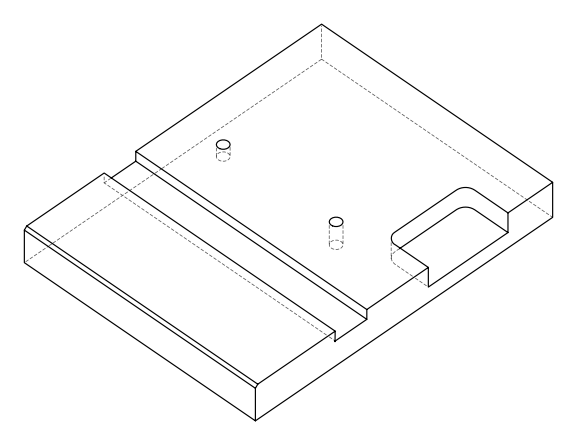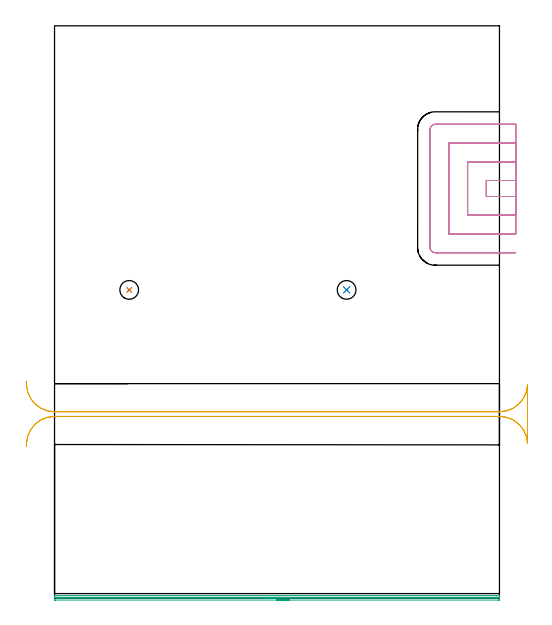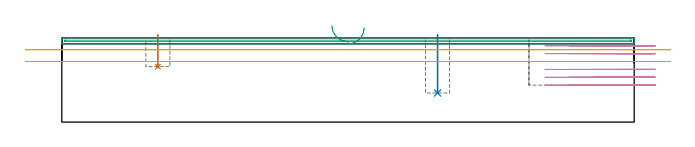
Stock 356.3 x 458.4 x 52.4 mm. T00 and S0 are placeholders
(PLAN: 5 operations, 3 tool changes, 21.4 min)
(1 INDEXABLE_INSERT_DRILL_BLIND_HOLE_FROM_SOLID | STEP1POCKET | UGT0302_001 | 0.08 min | 3154 mm3)
(2 INDEXABLE_INSERT_DRILL_BLIND_HOLE_FROM_SOLID_1 | STEP1POCKET_1 | UGT0302_001 | 0.15 min | 6044 mm3)
(3 AREA_MILL | FG_CHAMFER_SURFACE | UGT0205_001 | 5.85 min | 2439 mm3)
(4 MILL_SLOT | SLOT_PARTIAL_RECTANGULAR | UGT0201_136 | Follow Part, ap 5, ae 75% | 11.63 min | 234046 mm3)
(5 MILL_RECTANGULAR_SLOT | SLOT_RECTANGULAR | UGT0201_009 | Follow Part, ap 11.25, ae 75% | 3.64 min | 255170 mm3)
(TOOL UGT0302_001 | Indexable Insert Drill 15mm | D15 PA180 FL50 Z2)
(TOOL UGT0205_001 | Chamfer Mill 20 x 3 x 45 deg. | D20 FL50 Z2)
(TOOL UGT0201_136 | Carbide End Mill 20.0 | D20 FL30 Z4)
(TOOL UGT0201_009 | End Mill 45 mm | D45 FL63 Z6)
(OP 1 INDEXABLE_INSERT_DRILL_BLIND_HOLE_FROM_SOLID)
G17 G21 G94 G90
T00 M6
G54
G17 G0 G90 X59.8 Y246.9 S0 M3
G43 Z62.4 H0
G94 G81 G98 Z34.5 F250. R54.4
G80
M5
M2
(OP 2 INDEXABLE_INSERT_DRILL_BLIND_HOLE_FROM_SOLID_1)
G17 G21 G94 G90
T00 M6
G54
G17 G0 G90 X233.9 Y246.9 S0 M3
G43 Z62.4 H0
G94 G81 G98 Z18.1 F250. R54.4
G80
M5
M2
(OP 3 AREA_MILL)
G17 G21 G94 G90
T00 M6
G54
G17 G0 G90 X188.15 Y-1.5 S1061 M3
G43 Z62.4 H0
Z58.7
G94 G1 X188.112 Z57.828 F250.
X187.998 Z56.964
X187.809 Z56.112
X187.547 Z55.28
X187.213 Z54.474
X186.81 Z53.7
X186.341 Z52.964
X185.81 Z52.272
X185.221 Z51.629
X184.578 Z51.04
X183.886 Z50.508
X183.15 Z50.04
X182.376 Z49.637
X181.57 Z49.303
X180.738 Z49.041
X179.886 Z48.852
X179.022 Z48.738
X178.15 Z48.7
X0.631
X0.112 Y-1.494 Z48.703
X0.009 Y-1.491 Z48.705
X0. Y-0.98 Z49.215
Y0.428 Z50.624
Y0.793 Z50.988
Y1.523 Z51.723
Y1.771 Z51.971
X0.008 Y2.169 Z52.361
X0.01 Y2.204 Z52.395
X0.18 Y2.2 Z52.4
X356.116
X356.29 Y2.197 Z52.388
X356.292 Y2.169 Z52.361
X356.3 Y1.771 Z51.971
Y1.523 Z51.723
Y0.793 Z50.988
Y-0.458 Z49.739
X356.296 Y-0.98 Z49.215
X356.291 Y-1.491 Z48.705
X356.188 Y-1.494 Z48.702
X355.669 Y-1.5 Z48.7
X178.15
Y-0.086 Z50.114
X2.197 Y-0.085 Z50.115
X2.089 Y-0.084 Z50.116
X2.036 Y-0.081 Z50.119
X2.015 Y-0.079 Z50.121
X2.01 Y-0.067 Z50.133
X2.006 Y0.055 Z50.255
X2.002 Y0.321 Z50.521
X2.01 Y0.714 Z50.914
X2.013 Y0.78 Z50.98
X2.032 Y0.781 Z50.981
X2.086 Y0.784 Z50.984
X2.196 Y0.785 Z50.985
X2.418 Y0.786 Z50.986
X354.103 Y0.785 Z50.985
X354.211 Y0.784 Z50.984
X354.264 Y0.781 Z50.981
X354.284 Y0.779 Z50.979
X354.29 Y0.767 Z50.967
X354.294 Y0.645 Z50.845
X354.299 Y0.378 Z50.578
X354.295 Y0.142 Z50.342
X354.29 Y-0.065 Z50.135
X354.284 Y-0.079 Z50.121
X354.264 Y-0.081 Z50.119
X354.21 Y-0.084 Z50.116
X354.1 Y-0.085 Z50.115
X353.88 Y-0.086 Z50.114
X178.15
X177.278 Z50.152
X176.413 Z50.266
X175.562 Z50.455
X174.73 Z50.717
X173.924 Z51.051
X173.15 Z51.454
X172.414 Z51.923
X171.722 Z52.454
X171.079 Z53.043
X170.49 Z53.686
X169.958 Z54.378
X169.49 Z55.114
X169.087 Z55.888
X168.753 Z56.694
X168.491 Z57.526
X168.302 Z58.378
X168.188 Z59.243
X168.15 Z60.114
G0 Z62.4
M5
M2
(OP 4 MILL_SLOT)
G17 G21 G94 G90
T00 M6
G54
G17 G0 G90 X369.3 Y334.5 S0 M3
G43 Z62.4 H0
Z47.5
G94 G1 X366.3 F250.
X345.8 F500.
Y321.7
X366.3
X369.3 F250.
Y349.5
X366.3
X330.8 F500.
Y306.7
X366.3
X369.3 F250.
Y364.5
X366.3
X315.8 F500.
Y291.7
X366.3
X369.3 F250.
Y379.5
X366.3
X304.8 F500.
G3 X300.8 Y375.5 R4.
G1 Y280.7
G3 X304.8 Y276.7 R4.
G1 X366.3
X369.3 F250.
G0 Y334.5 Z42.6
G1 X366.3
X345.8 F500.
Y321.7
X366.3
X369.3 F250.
Y349.5
X366.3
X330.8 F500.
Y306.7
X366.3
X369.3 F250.
Y364.5
X366.3
X315.8 F500.
Y291.7
X366.3
X369.3 F250.
Y379.5
X366.3
X304.8 F500.
G3 X300.8 Y375.5 R4.
G1 Y280.7
G3 X304.8 Y276.7 R4.
G1 X366.3
X369.3 F250.
G0 Y334.5 Z37.7
G1 X366.3
X345.8 F500.
Y321.7
X366.3
X369.3 F250.
Y349.5
X366.3
X330.8 F500.
Y306.7
X366.3
X369.3 F250.
Y364.5
X366.3
X315.8 F500.
Y291.7
X366.3
X369.3 F250.
Y379.5
X366.3
X304.8 F500.
G3 X300.8 Y375.5 R4.
G1 Y280.7
G3 X304.8 Y276.7 R4.
G1 X366.3
X369.3 F250.
G0 Y334.5 Z32.8
G1 X366.3
X345.8 F500.
Y321.7
X366.3
X369.3 F250.
Y349.5
X366.3
X330.8 F500.
Y306.7
X366.3
X369.3 F250.
Y364.5
X366.3
X315.8 F500.
Y291.7
X366.3
X369.3 F250.
Y379.5
X366.3
X304.8 F500.
G3 X300.8 Y375.5 R4.
G1 Y280.7
G3 X304.8 Y276.7 R4.
G1 X366.3
X369.3 F250.
G0 Y334.5 Z27.9
G1 X366.3
X345.8 F500.
Y321.7
X366.3
X369.3 F250.
Y349.5
X366.3
X330.8 F500.
Y306.7
X366.3
X369.3 F250.
Y364.5
X366.3
X315.8 F500.
Y291.7
X366.3
X369.3 F250.
Y379.5
X366.3
X304.8 F500.
G3 X300.8 Y375.5 R4.
G1 Y280.7
G3 X304.8 Y276.7 R4.
G1 X366.3
X369.3 F250.
G0 Y334.5 Z23.
G1 X366.3
X345.8 F500.
Y321.7
X366.3
X369.3 F250.
Y349.5
X366.3
X330.8 F500.
Y306.7
X366.3
X369.3 F250.
Y364.5
X366.3
X315.8 F500.
Y291.7
X366.3
X369.3 F250.
Y379.5
X366.3
X304.8 F500.
G3 X300.8 Y375.5 R4.
G1 Y280.7
G3 X304.8 Y276.7 R4.
G1 X366.3
X369.3 F250.
G0 Z62.4
M5
M2
(OP 5 MILL_RECTANGULAR_SLOT)
G17 G21 G94 G90
T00 M6
G54
G17 G0 G90 X-22.625 Y121.265 S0 M3
G43 Z62.4 H0
Z45.05
G94 G1 X-22.47 Y124.261 F250.
G2 X0. Y145.6 R22.5 F500.
G1 X356.3
G2 X378.77 Y124.262 R22.5
G1 X378.8
Y170.638
X378.77
G2 X356.3 Y149.3 R22.5
G1 X0.
G2 X-22.47 Y170.639 R22.5
G1 X-22.625 Y173.635 F250.
G0 Y121.265 Z37.7
G1 X-22.47 Y124.261
G2 X0. Y145.6 R22.5 F500.
G1 X356.3
G2 X378.77 Y124.262 R22.5
G1 X378.8
Y170.638
X378.77
G2 X356.3 Y149.3 R22.5
G1 X0.
G2 X-22.47 Y170.639 R22.5
G1 X-22.625 Y173.635 F250.
G0 Z62.4
M5
M2
